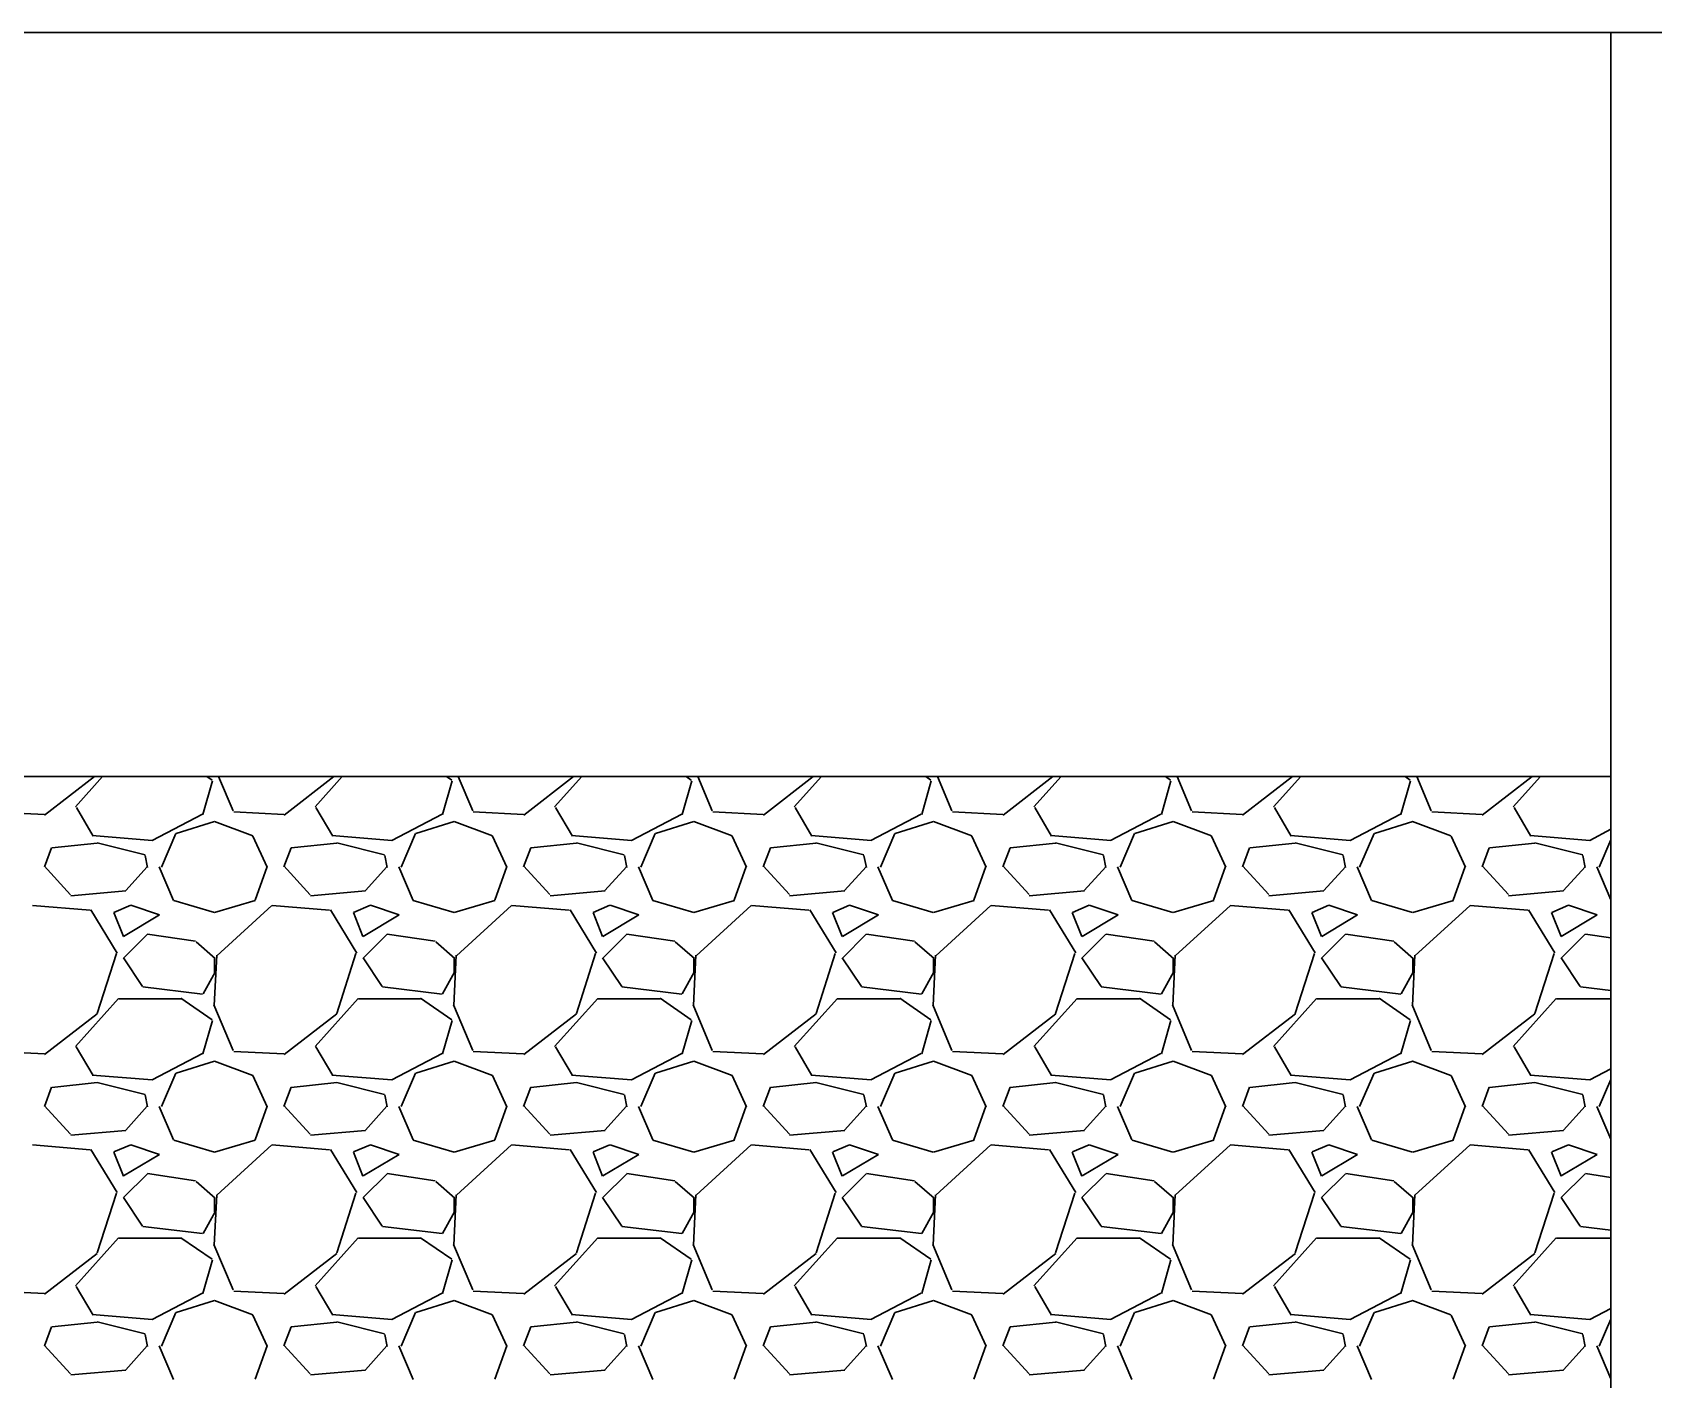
# Model space of a CAD drawing. Header units: metres. Extents: x 515 to 706, y -4 to 163.
# Drawn here: x 587.846 to 588.912, y 84.85 to 85.736 of the extents above; entities that cross this region are included whole.
import ezdxf

# ---------------------------------------------------------------- set-up
doc = ezdxf.new("R2010")
doc.units = ezdxf.units.M
doc.header["$MEASUREMENT"] = 0

msp = doc.modelspace()

# ---------------------------------------------------------------- linework, layer by layer
at = {"lineweight": 30}
for p, q in [((585.8206, 85.73584), (590.54848, 85.73584)), ((588.88411, 85.73584), (588.88411, 82.50656)), ((587.21392, 85.24651), (588.88411, 85.24651)), ((587.85445, 85.22122), (587.88718, 85.24651)), ((587.87475, 85.22663), (587.89264, 85.24651)), ((587.96117, 85.24651), (587.96457, 85.24416)), ((587.96888, 85.24651), (587.97838, 85.22395)), ((588.01197, 85.22122), (588.0447, 85.24651)), ((588.03226, 85.22664), (588.05015, 85.24651)), ((588.11869, 85.24651), (588.12208, 85.24416)), ((588.1264, 85.24651), (588.1359, 85.22395)), ((588.16948, 85.22122), (588.20222, 85.24651)), ((588.18978, 85.22664), (588.20767, 85.24651)), ((588.27621, 85.24651), (588.2796, 85.24417)), ((588.28392, 85.24651), (588.29341, 85.22395)), ((588.327, 85.22122), (588.35974, 85.24651)), ((588.3473, 85.22664), (588.36519, 85.24651)), ((588.43373, 85.24651), (588.43712, 85.24417)), ((588.44143, 85.24651), (588.45093, 85.22395)), ((588.48452, 85.22122), (588.51726, 85.24651)), ((588.50481, 85.22664), (588.5227, 85.24651)), ((588.59124, 85.24651), (588.59463, 85.24417)), ((588.59895, 85.24651), (588.60845, 85.22396)), ((588.64204, 85.22121), (588.67478, 85.24651)), ((588.66233, 85.22664), (588.68022, 85.24651)), ((588.74876, 85.24651), (588.75215, 85.24417)), ((588.75646, 85.24651), (588.76596, 85.22396)), ((588.79955, 85.22121), (588.83229, 85.24651)), ((588.81985, 85.22664), (588.83773, 85.24651)), ((587.96482, 85.2437), (587.95852, 85.22165)), ((588.12233, 85.2437), (588.11603, 85.22165)), ((588.27985, 85.2437), (588.27355, 85.22165)), ((588.43737, 85.2437), (588.43107, 85.22165)), ((588.59489, 85.2437), (588.58858, 85.22165)), ((588.7524, 85.2437), (588.7461, 85.22165)), ((587.82126, 85.22325), (587.85434, 85.22168)), ((587.88637, 85.20737), (587.87535, 85.22628)), ((587.97878, 85.22325), (588.01185, 85.22168)), ((588.04389, 85.20737), (588.03286, 85.22628)), ((588.13629, 85.22325), (588.16937, 85.22168)), ((588.20141, 85.20737), (588.19038, 85.22628)), ((588.29381, 85.22325), (588.32689, 85.22168)), ((588.35893, 85.20737), (588.3479, 85.22628)), ((588.45133, 85.22325), (588.4844, 85.22168)), ((588.51644, 85.20737), (588.50542, 85.22627)), ((588.60884, 85.22325), (588.64192, 85.22168)), ((588.67396, 85.20737), (588.66294, 85.22627)), ((588.76636, 85.22325), (588.79944, 85.22168)), ((588.83148, 85.20737), (588.82045, 85.22627)), ((587.95824, 85.22189), (587.92516, 85.20457)), ((587.94103, 85.20908), (587.96623, 85.21696)), ((587.96618, 85.217), (587.99138, 85.20755)), ((588.11575, 85.22189), (588.08267, 85.20457)), ((588.09854, 85.20908), (588.12375, 85.21696)), ((588.1237, 85.217), (588.1489, 85.20755)), ((588.27327, 85.22189), (588.24019, 85.20457)), ((588.25606, 85.20908), (588.28126, 85.21696)), ((588.28121, 85.217), (588.30642, 85.20755)), ((588.43079, 85.2219), (588.39771, 85.20457)), ((588.41358, 85.20908), (588.43878, 85.21696)), ((588.43873, 85.217), (588.46393, 85.20755)), ((588.5883, 85.2219), (588.55522, 85.20457)), ((588.57109, 85.20908), (588.5963, 85.21696)), ((588.59625, 85.217), (588.62145, 85.20755)), ((588.74582, 85.2219), (588.71274, 85.20457)), ((588.72861, 85.20908), (588.75381, 85.21696)), ((588.75377, 85.217), (588.77897, 85.20755)), ((587.88907, 85.20276), (587.85914, 85.19961)), ((587.92521, 85.20458), (587.88583, 85.20773)), ((587.9205, 85.19503), (587.88899, 85.20291)), ((587.93136, 85.18699), (587.94081, 85.20905)), ((587.99143, 85.20743), (588.00088, 85.18695)), ((588.04659, 85.20276), (588.01666, 85.19961)), ((588.08273, 85.20458), (588.04335, 85.20773)), ((588.07801, 85.19503), (588.04651, 85.20291)), ((588.08888, 85.18699), (588.09833, 85.20905)), ((588.14895, 85.20743), (588.1584, 85.18695)), ((588.2041, 85.20276), (588.17417, 85.19961)), ((588.24025, 85.20458), (588.20087, 85.20773)), ((588.23553, 85.19503), (588.20403, 85.20291)), ((588.2464, 85.18699), (588.25585, 85.20905)), ((588.30647, 85.20743), (588.31592, 85.18695)), ((588.36162, 85.20276), (588.33169, 85.19961)), ((588.39776, 85.20458), (588.35838, 85.20773)), ((588.39305, 85.19503), (588.36154, 85.20291)), ((588.40391, 85.18699), (588.41336, 85.20905)), ((588.46398, 85.20743), (588.47344, 85.18695)), ((588.51914, 85.20276), (588.48921, 85.19961)), ((588.55528, 85.20458), (588.5159, 85.20773)), ((588.55056, 85.19503), (588.51906, 85.20291)), ((588.56143, 85.18699), (588.57088, 85.20905)), ((588.6215, 85.20743), (588.63095, 85.18695)), ((588.67665, 85.20276), (588.64673, 85.19961)), ((588.7128, 85.20458), (588.67342, 85.20773)), ((588.70808, 85.19503), (588.67658, 85.20291)), ((588.71895, 85.18699), (588.7284, 85.20905)), ((588.77902, 85.20743), (588.78847, 85.18695)), ((588.83417, 85.20276), (588.80424, 85.19961)), ((588.87031, 85.20458), (588.83094, 85.20773)), ((588.8656, 85.19503), (588.83409, 85.20291)), ((588.88411, 85.21183), (588.87026, 85.20457)), ((588.87646, 85.18699), (588.88411, 85.20484)), ((587.85432, 85.18716), (587.85905, 85.19976)), ((587.92212, 85.18683), (587.92054, 85.19471)), ((588.01184, 85.18716), (588.01657, 85.19976)), ((588.07964, 85.18683), (588.07806, 85.19471)), ((588.16936, 85.18716), (588.17408, 85.19976)), ((588.23715, 85.18683), (588.23558, 85.19471)), ((588.32687, 85.18716), (588.3316, 85.19976)), ((588.39467, 85.18683), (588.39309, 85.19471)), ((588.48439, 85.18716), (588.48912, 85.19976)), ((588.55219, 85.18683), (588.55061, 85.19471)), ((588.64191, 85.18716), (588.64663, 85.19976)), ((588.7097, 85.18683), (588.70813, 85.1947)), ((588.79942, 85.18716), (588.80415, 85.19976)), ((588.86722, 85.18683), (588.86564, 85.1947)), ((587.87161, 85.16885), (587.85429, 85.18775)), ((587.922, 85.18726), (587.90783, 85.1715)), ((587.92975, 85.18713), (587.9392, 85.16507)), ((587.99283, 85.16524), (588.00071, 85.1873)), ((588.02913, 85.16885), (588.0118, 85.18776)), ((588.07952, 85.18726), (588.06534, 85.17151)), ((588.08726, 85.18713), (588.09671, 85.16507)), ((588.15035, 85.16525), (588.15823, 85.1873)), ((588.18665, 85.16886), (588.16932, 85.18776)), ((588.23704, 85.18726), (588.22286, 85.17151)), ((588.24478, 85.18713), (588.25423, 85.16507)), ((588.30787, 85.16525), (588.31574, 85.1873)), ((588.34416, 85.16886), (588.32684, 85.18776)), ((588.39455, 85.18726), (588.38038, 85.17151)), ((588.40229, 85.18713), (588.41175, 85.16508)), ((588.46538, 85.16525), (588.47326, 85.1873)), ((588.50168, 85.16886), (588.48435, 85.18776)), ((588.55207, 85.18726), (588.53789, 85.17151)), ((588.55981, 85.18713), (588.56926, 85.16508)), ((588.6229, 85.16525), (588.63078, 85.1873)), ((588.6592, 85.16886), (588.64187, 85.18776)), ((588.70959, 85.18726), (588.69541, 85.17151)), ((588.71733, 85.18713), (588.72678, 85.16508)), ((588.78042, 85.16525), (588.78829, 85.1873)), ((588.81671, 85.16886), (588.79939, 85.18776)), ((588.8671, 85.18726), (588.85293, 85.17151)), ((588.87484, 85.18713), (588.88411, 85.16551)), ((587.90792, 85.17129), (587.87169, 85.16814)), ((588.06543, 85.17129), (588.0292, 85.16814)), ((588.22295, 85.17129), (588.18672, 85.16814)), ((588.38047, 85.17129), (588.34424, 85.16814)), ((588.53798, 85.17129), (588.50175, 85.16814)), ((588.6955, 85.17129), (588.65927, 85.16814)), ((588.85302, 85.17129), (588.81679, 85.16814)), ((587.88434, 85.15864), (587.84654, 85.16179)), ((587.90222, 85.1305), (587.88489, 85.15886)), ((587.9111, 85.16191), (587.90008, 85.15719)), ((587.93005, 85.15561), (587.91115, 85.16191)), ((587.93935, 85.16493), (587.96613, 85.15705)), ((587.96621, 85.15711), (587.99299, 85.16498)), ((588.00394, 85.16181), (587.96771, 85.12873)), ((588.04186, 85.15864), (588.00405, 85.16179)), ((588.05974, 85.1305), (588.04241, 85.15886)), ((588.06862, 85.16191), (588.05759, 85.15719)), ((588.08757, 85.15561), (588.06867, 85.16191)), ((588.09686, 85.16493), (588.12364, 85.15705)), ((588.12373, 85.15711), (588.15051, 85.16498)), ((588.16145, 85.16181), (588.12522, 85.12873)), ((588.19938, 85.15864), (588.16157, 85.16179)), ((588.21726, 85.1305), (588.19993, 85.15886)), ((588.22614, 85.16192), (588.21511, 85.15719)), ((588.24509, 85.15561), (588.22618, 85.16191)), ((588.25438, 85.16493), (588.28116, 85.15705)), ((588.28125, 85.15711), (588.30803, 85.16498)), ((588.31897, 85.16181), (588.28274, 85.12873)), ((588.35689, 85.15864), (588.31909, 85.16179)), ((588.37478, 85.13051), (588.35745, 85.15886)), ((588.38365, 85.16192), (588.37263, 85.15719)), ((588.4026, 85.15561), (588.3837, 85.16191)), ((588.4119, 85.16493), (588.43868, 85.15705)), ((588.43876, 85.15711), (588.46554, 85.16498)), ((588.47649, 85.16181), (588.44026, 85.12873)), ((588.51441, 85.15864), (588.47661, 85.16179)), ((588.53229, 85.13051), (588.51497, 85.15886)), ((588.54117, 85.16192), (588.53014, 85.15719)), ((588.56012, 85.15561), (588.54122, 85.16191)), ((588.56942, 85.16493), (588.59619, 85.15705)), ((588.59628, 85.15711), (588.62306, 85.16498)), ((588.634, 85.16181), (588.59777, 85.12873)), ((588.67193, 85.15864), (588.63412, 85.16179)), ((588.68981, 85.13051), (588.67249, 85.15886)), ((588.69869, 85.16192), (588.68766, 85.15719)), ((588.71764, 85.15561), (588.69873, 85.16191)), ((588.72693, 85.16493), (588.75371, 85.15705)), ((588.7538, 85.15711), (588.78058, 85.16498)), ((588.79152, 85.16181), (588.75529, 85.12873)), ((588.82944, 85.15864), (588.79164, 85.16179)), ((588.84733, 85.13051), (588.83, 85.15886)), ((588.8562, 85.16192), (588.84518, 85.15719)), ((588.87515, 85.15561), (588.85625, 85.16191)), ((587.89995, 85.15712), (587.90625, 85.14137)), ((587.90642, 85.1414), (587.93005, 85.15558)), ((588.05746, 85.15712), (588.06376, 85.14137)), ((588.06394, 85.1414), (588.08757, 85.15558)), ((588.21498, 85.15712), (588.22128, 85.14137)), ((588.22146, 85.1414), (588.24508, 85.15558)), ((588.3725, 85.15712), (588.3788, 85.14137)), ((588.37897, 85.1414), (588.4026, 85.15558)), ((588.53001, 85.15712), (588.53631, 85.14137)), ((588.53649, 85.1414), (588.56012, 85.15558)), ((588.68753, 85.15712), (588.69383, 85.14137)), ((588.69401, 85.1414), (588.71763, 85.15558)), ((588.84505, 85.15712), (588.85135, 85.14137)), ((588.85152, 85.1414), (588.87515, 85.15558)), ((587.92209, 85.14291), (587.90634, 85.12716)), ((587.95373, 85.13825), (587.92223, 85.14298)), ((587.96666, 85.12678), (587.95406, 85.1378)), ((588.07961, 85.14291), (588.06386, 85.12716)), ((588.11125, 85.13825), (588.07975, 85.14298)), ((588.12418, 85.12678), (588.11158, 85.1378)), ((588.23713, 85.14291), (588.22138, 85.12716)), ((588.26877, 85.13825), (588.23726, 85.14298)), ((588.2817, 85.12678), (588.26909, 85.1378)), ((588.39464, 85.14291), (588.37889, 85.12716)), ((588.42628, 85.13825), (588.39478, 85.14298)), ((588.43921, 85.12678), (588.42661, 85.1378)), ((588.55216, 85.14291), (588.53641, 85.12716)), ((588.5838, 85.13825), (588.5523, 85.14298)), ((588.59673, 85.12677), (588.58413, 85.1378)), ((588.70968, 85.14291), (588.69393, 85.12716)), ((588.74132, 85.13825), (588.70982, 85.14298)), ((588.75425, 85.12677), (588.74165, 85.1378)), ((588.86719, 85.14291), (588.85144, 85.12716)), ((588.88411, 85.14046), (588.86733, 85.14298)), ((587.88904, 85.09078), (587.90165, 85.13015)), ((587.9063, 85.12729), (587.9189, 85.10839)), ((587.96761, 85.12897), (587.96604, 85.09589)), ((587.96622, 85.11775), (587.96622, 85.1272)), ((588.04656, 85.09077), (588.05916, 85.13015)), ((588.06381, 85.12729), (588.07641, 85.10839)), ((588.12513, 85.12897), (588.12355, 85.09589)), ((588.12374, 85.11775), (588.12374, 85.1272)), ((588.20408, 85.09077), (588.21668, 85.13015)), ((588.22133, 85.12729), (588.23393, 85.10839)), ((588.28265, 85.12897), (588.28107, 85.09589)), ((588.28126, 85.11775), (588.28126, 85.1272)), ((588.36159, 85.09077), (588.3742, 85.13015)), ((588.37885, 85.12729), (588.39145, 85.10839)), ((588.44016, 85.12897), (588.43859, 85.09589)), ((588.43877, 85.11775), (588.43877, 85.1272)), ((588.51911, 85.09077), (588.53171, 85.13015)), ((588.53636, 85.12729), (588.54896, 85.10839)), ((588.59768, 85.12897), (588.5961, 85.09589)), ((588.59629, 85.11775), (588.59629, 85.1272)), ((588.67663, 85.09077), (588.68923, 85.13015)), ((588.69388, 85.12729), (588.70648, 85.10839)), ((588.75519, 85.12897), (588.75362, 85.09589)), ((588.75381, 85.11775), (588.75381, 85.1272)), ((588.83415, 85.09077), (588.84675, 85.13015)), ((588.8514, 85.12729), (588.864, 85.10839)), ((587.95863, 85.10367), (587.96651, 85.11785)), ((588.11615, 85.10367), (588.12402, 85.11785)), ((588.27367, 85.10367), (588.28154, 85.11785)), ((588.43118, 85.10367), (588.43906, 85.11785)), ((588.5887, 85.10367), (588.59658, 85.11785)), ((588.74622, 85.10367), (588.7541, 85.11785)), ((587.91899, 85.10823), (587.95837, 85.1035)), ((588.07651, 85.10823), (588.11589, 85.1035)), ((588.23403, 85.10823), (588.27341, 85.1035)), ((588.39154, 85.10823), (588.43092, 85.1035)), ((588.54906, 85.10823), (588.58844, 85.1035)), ((588.70658, 85.10823), (588.74596, 85.1035)), ((588.8641, 85.10823), (588.88411, 85.10583)), ((587.87475, 85.06912), (587.9031, 85.10062)), ((587.90322, 85.10042), (587.94417, 85.10042)), ((587.94409, 85.10082), (587.96457, 85.08665)), ((587.96578, 85.09636), (587.97838, 85.06643)), ((588.03226, 85.06912), (588.06062, 85.10062)), ((588.06073, 85.10042), (588.10169, 85.10042)), ((588.10161, 85.10082), (588.12208, 85.08665)), ((588.1233, 85.09636), (588.1359, 85.06643)), ((588.18978, 85.06912), (588.21813, 85.10062)), ((588.21825, 85.10042), (588.2592, 85.10042)), ((588.25912, 85.10082), (588.2796, 85.08665)), ((588.28081, 85.09636), (588.29341, 85.06644)), ((588.3473, 85.06912), (588.37565, 85.10062)), ((588.37577, 85.10042), (588.41672, 85.10042)), ((588.41664, 85.10082), (588.43712, 85.08665)), ((588.43833, 85.09636), (588.45093, 85.06644)), ((588.50481, 85.06912), (588.53317, 85.10062)), ((588.53328, 85.10042), (588.57424, 85.10042)), ((588.57416, 85.10082), (588.59463, 85.08665)), ((588.59585, 85.09637), (588.60845, 85.06644)), ((588.66233, 85.06912), (588.69068, 85.10062)), ((588.6908, 85.10042), (588.73175, 85.10042)), ((588.73167, 85.10083), (588.75215, 85.08665)), ((588.75336, 85.09637), (588.76596, 85.06644)), ((588.81985, 85.06912), (588.8482, 85.10063)), ((588.84832, 85.10042), (588.88411, 85.10042)), ((587.85445, 85.0637), (587.8891, 85.09048)), ((587.96482, 85.08618), (587.95852, 85.06413)), ((588.01197, 85.0637), (588.04662, 85.09048)), ((588.12233, 85.08618), (588.11603, 85.06413)), ((588.16948, 85.0637), (588.20414, 85.09048)), ((588.27985, 85.08618), (588.27355, 85.06413)), ((588.327, 85.0637), (588.36166, 85.09048)), ((588.43737, 85.08618), (588.43107, 85.06413)), ((588.48452, 85.0637), (588.51917, 85.09048)), ((588.59489, 85.08618), (588.58858, 85.06413)), ((588.64204, 85.0637), (588.67669, 85.09047)), ((588.7524, 85.08618), (588.7461, 85.06413)), ((588.79955, 85.06369), (588.83421, 85.09047)), ((587.82126, 85.06573), (587.85434, 85.06416)), ((587.88637, 85.04986), (587.87534, 85.06876)), ((587.95824, 85.06438), (587.92516, 85.04705)), ((587.97878, 85.06573), (588.01185, 85.06416)), ((588.04389, 85.04986), (588.03286, 85.06876)), ((588.11575, 85.06438), (588.08267, 85.04705)), ((588.13629, 85.06573), (588.16937, 85.06416)), ((588.20141, 85.04986), (588.19038, 85.06876)), ((588.27327, 85.06438), (588.24019, 85.04705)), ((588.29381, 85.06573), (588.32689, 85.06416)), ((588.35892, 85.04986), (588.3479, 85.06876)), ((588.43078, 85.06438), (588.39771, 85.04705)), ((588.45133, 85.06573), (588.4844, 85.06416)), ((588.51644, 85.04986), (588.50542, 85.06876)), ((588.5883, 85.06438), (588.55522, 85.04705)), ((588.60884, 85.06573), (588.64192, 85.06416)), ((588.67396, 85.04986), (588.66293, 85.06876)), ((588.74582, 85.06438), (588.71274, 85.04705)), ((588.76636, 85.06573), (588.79944, 85.06416)), ((588.83148, 85.04986), (588.82045, 85.06876)), ((587.94103, 85.05156), (587.96623, 85.05944)), ((587.96618, 85.05948), (587.99138, 85.05003)), ((588.09854, 85.05156), (588.12375, 85.05944)), ((588.1237, 85.05948), (588.1489, 85.05003)), ((588.25606, 85.05156), (588.28126, 85.05944)), ((588.28122, 85.05948), (588.30642, 85.05003)), ((588.41358, 85.05156), (588.43878, 85.05944)), ((588.43873, 85.05948), (588.46393, 85.05003)), ((588.57109, 85.05156), (588.5963, 85.05944)), ((588.59625, 85.05948), (588.62145, 85.05003)), ((588.72861, 85.05156), (588.75381, 85.05944)), ((588.75377, 85.05948), (588.77897, 85.05003)), ((588.88411, 85.05431), (588.87026, 85.04705)), ((587.85432, 85.02964), (587.85905, 85.04224)), ((587.88907, 85.04524), (587.85914, 85.04209)), ((587.92521, 85.04706), (587.88583, 85.05021)), ((587.9205, 85.03751), (587.88899, 85.04539)), ((587.93136, 85.02948), (587.94081, 85.05153)), ((587.99143, 85.04991), (588.00088, 85.02943)), ((588.01184, 85.02964), (588.01657, 85.04224)), ((588.04659, 85.04524), (588.01666, 85.04209)), ((588.08273, 85.04706), (588.04335, 85.05021)), ((588.07801, 85.03751), (588.04651, 85.04539)), ((588.08888, 85.02948), (588.09833, 85.05153)), ((588.14895, 85.04991), (588.1584, 85.02943)), ((588.16936, 85.02964), (588.17408, 85.04224)), ((588.2041, 85.04524), (588.17417, 85.04209)), ((588.24025, 85.04706), (588.20087, 85.05021)), ((588.23553, 85.03751), (588.20403, 85.04539)), ((588.2464, 85.02948), (588.25585, 85.05153)), ((588.30647, 85.04991), (588.31592, 85.02943)), ((588.32687, 85.02964), (588.3316, 85.04224)), ((588.36162, 85.04524), (588.33169, 85.04209)), ((588.39776, 85.04706), (588.35838, 85.05021)), ((588.39305, 85.03751), (588.36154, 85.04539)), ((588.40391, 85.02948), (588.41336, 85.05153)), ((588.46398, 85.04991), (588.47344, 85.02943)), ((588.48439, 85.02964), (588.48912, 85.04224)), ((588.51914, 85.04524), (588.48921, 85.04209)), ((588.55528, 85.04706), (588.5159, 85.05021)), ((588.55056, 85.03751), (588.51906, 85.04539)), ((588.56143, 85.02948), (588.57088, 85.05153)), ((588.6215, 85.04991), (588.63095, 85.02943)), ((588.64191, 85.02964), (588.64663, 85.04224)), ((588.67665, 85.04524), (588.64672, 85.04209)), ((588.7128, 85.04706), (588.67342, 85.05021)), ((588.70808, 85.03751), (588.67658, 85.04539)), ((588.71895, 85.02948), (588.7284, 85.05153)), ((588.77902, 85.04991), (588.78847, 85.02943)), ((588.79942, 85.02964), (588.80415, 85.04224)), ((588.83417, 85.04524), (588.80424, 85.04209)), ((588.87031, 85.04706), (588.83094, 85.05021)), ((588.8656, 85.03751), (588.83409, 85.04539)), ((588.87646, 85.02948), (588.88411, 85.04732)), ((587.92212, 85.02931), (587.92054, 85.03719)), ((588.07964, 85.02931), (588.07806, 85.03719)), ((588.23715, 85.02931), (588.23558, 85.03719)), ((588.39467, 85.02931), (588.39309, 85.03719)), ((588.55219, 85.02931), (588.55061, 85.03719)), ((588.7097, 85.02931), (588.70813, 85.03719)), ((588.86722, 85.02931), (588.86564, 85.03719)), ((587.87161, 85.01133), (587.85429, 85.03024)), ((587.922, 85.02974), (587.90783, 85.01399)), ((587.92975, 85.02961), (587.9392, 85.00756)), ((587.99283, 85.00773), (588.00071, 85.02978)), ((588.02913, 85.01134), (588.0118, 85.03024)), ((588.07952, 85.02974), (588.06534, 85.01399)), ((588.08726, 85.02961), (588.09671, 85.00756)), ((588.15035, 85.00773), (588.15823, 85.02978)), ((588.18665, 85.01134), (588.16932, 85.03024)), ((588.23704, 85.02974), (588.22286, 85.01399)), ((588.24478, 85.02961), (588.25423, 85.00756)), ((588.30787, 85.00773), (588.31574, 85.02978)), ((588.34416, 85.01134), (588.32684, 85.03024)), ((588.39455, 85.02974), (588.38038, 85.01399)), ((588.40229, 85.02961), (588.41175, 85.00756)), ((588.46538, 85.00773), (588.47326, 85.02978)), ((588.50168, 85.01134), (588.48435, 85.03024)), ((588.55207, 85.02974), (588.53789, 85.01399)), ((588.55981, 85.02961), (588.56926, 85.00756)), ((588.6229, 85.00773), (588.63078, 85.02978)), ((588.6592, 85.01134), (588.64187, 85.03024)), ((588.70959, 85.02974), (588.69541, 85.01399)), ((588.71733, 85.02961), (588.72678, 85.00756)), ((588.78042, 85.00773), (588.78829, 85.02978)), ((588.81671, 85.01134), (588.79939, 85.03025)), ((588.8671, 85.02974), (588.85293, 85.01399)), ((588.87484, 85.02961), (588.88411, 85.00799)), ((587.90792, 85.01377), (587.87169, 85.01062)), ((588.06543, 85.01377), (588.0292, 85.01062)), ((588.22295, 85.01377), (588.18672, 85.01062)), ((588.38047, 85.01377), (588.34424, 85.01062)), ((588.53798, 85.01377), (588.50176, 85.01062)), ((588.6955, 85.01377), (588.65927, 85.01062)), ((588.85302, 85.01377), (588.81679, 85.01062)), ((587.88434, 85.00113), (587.84654, 85.00428)), ((587.90222, 84.97299), (587.88489, 85.00134)), ((587.89995, 84.9996), (587.90625, 84.98385)), ((587.9111, 85.0044), (587.90008, 84.99967)), ((587.93005, 84.99809), (587.91115, 85.00439)), ((587.93935, 85.00741), (587.96613, 84.99954)), ((587.96621, 84.99959), (587.99299, 85.00747)), ((588.00394, 85.0043), (587.96771, 84.97122)), ((588.04186, 85.00113), (588.00405, 85.00428)), ((588.05974, 84.97299), (588.04241, 85.00134)), ((588.05746, 84.9996), (588.06376, 84.98385)), ((588.06862, 85.0044), (588.05759, 84.99967)), ((588.08757, 84.99809), (588.06867, 85.00439)), ((588.09687, 85.00741), (588.12364, 84.99954)), ((588.12373, 84.99959), (588.15051, 85.00747)), ((588.16145, 85.0043), (588.12522, 84.97122)), ((588.19938, 85.00113), (588.16157, 85.00428)), ((588.21726, 84.97299), (588.19993, 85.00134)), ((588.21498, 84.9996), (588.22128, 84.98385)), ((588.22614, 85.0044), (588.21511, 84.99967)), ((588.24509, 84.99809), (588.22618, 85.00439)), ((588.25438, 85.00741), (588.28116, 84.99954)), ((588.28125, 84.99959), (588.30802, 85.00747)), ((588.31897, 85.0043), (588.28274, 84.97122)), ((588.35689, 85.00113), (588.31909, 85.00428)), ((588.37478, 84.97299), (588.35745, 85.00134)), ((588.3725, 84.9996), (588.3788, 84.98385)), ((588.38365, 85.0044), (588.37263, 84.99967)), ((588.4026, 84.99809), (588.3837, 85.00439)), ((588.4119, 85.00741), (588.43868, 84.99954)), ((588.43876, 84.99959), (588.46554, 85.00747)), ((588.47649, 85.0043), (588.44026, 84.97122)), ((588.51441, 85.00113), (588.47661, 85.00428)), ((588.53229, 84.97299), (588.51497, 85.00134)), ((588.53001, 84.9996), (588.53631, 84.98385)), ((588.54117, 85.0044), (588.53014, 84.99967)), ((588.56012, 84.99809), (588.54122, 85.00439)), ((588.56942, 85.00741), (588.59619, 84.99954)), ((588.59628, 84.99959), (588.62306, 85.00747)), ((588.634, 85.00429), (588.59777, 84.97122)), ((588.67193, 85.00113), (588.63412, 85.00428)), ((588.68981, 84.97299), (588.67248, 85.00134)), ((588.68753, 84.9996), (588.69383, 84.98385)), ((588.69869, 85.0044), (588.68766, 84.99967)), ((588.71764, 84.99809), (588.69873, 85.00439)), ((588.72693, 85.00741), (588.75371, 84.99954)), ((588.7538, 84.99959), (588.78057, 85.00747)), ((588.79152, 85.00429), (588.75529, 84.97122)), ((588.82944, 85.00113), (588.79164, 85.00428)), ((588.84733, 84.97299), (588.83, 85.00134)), ((588.84505, 84.9996), (588.85135, 84.98385)), ((588.8562, 85.0044), (588.84518, 84.99967)), ((588.87515, 84.99809), (588.85625, 85.00439)), ((587.90642, 84.98388), (587.93005, 84.99806)), ((588.06394, 84.98388), (588.08757, 84.99806)), ((588.22146, 84.98388), (588.24508, 84.99806)), ((588.37897, 84.98388), (588.4026, 84.99806)), ((588.53649, 84.98388), (588.56012, 84.99806)), ((588.69401, 84.98388), (588.71763, 84.99806)), ((588.85152, 84.98388), (588.87515, 84.99806)), ((587.92209, 84.98539), (587.90634, 84.96964)), ((587.95373, 84.98073), (587.92223, 84.98546)), ((587.96666, 84.96926), (587.95406, 84.98029)), ((588.07961, 84.98539), (588.06386, 84.96964)), ((588.11125, 84.98073), (588.07975, 84.98546)), ((588.12418, 84.96926), (588.11158, 84.98029)), ((588.23713, 84.98539), (588.22138, 84.96964)), ((588.26877, 84.98073), (588.23726, 84.98546)), ((588.28169, 84.96926), (588.26909, 84.98029)), ((588.39464, 84.98539), (588.37889, 84.96964)), ((588.42628, 84.98073), (588.39478, 84.98546)), ((588.43921, 84.96926), (588.42661, 84.98029)), ((588.55216, 84.98539), (588.53641, 84.96964)), ((588.5838, 84.98073), (588.5523, 84.98546)), ((588.59673, 84.96926), (588.58413, 84.98028)), ((588.70968, 84.98539), (588.69393, 84.96964)), ((588.74132, 84.98073), (588.70981, 84.98546)), ((588.75425, 84.96926), (588.74165, 84.98028)), ((588.86719, 84.98539), (588.85144, 84.96964)), ((588.88411, 84.98294), (588.86733, 84.98546)), ((587.88904, 84.93326), (587.90165, 84.97264)), ((587.9063, 84.96977), (587.9189, 84.95087)), ((587.96761, 84.97145), (587.96604, 84.93837)), ((587.96622, 84.96023), (587.96622, 84.96968)), ((588.04656, 84.93326), (588.05916, 84.97264)), ((588.06381, 84.96977), (588.07641, 84.95087)), ((588.12513, 84.97145), (588.12355, 84.93837)), ((588.12374, 84.96023), (588.12374, 84.96968)), ((588.20408, 84.93326), (588.21668, 84.97264)), ((588.22133, 84.96977), (588.23393, 84.95087)), ((588.28265, 84.97145), (588.28107, 84.93837)), ((588.28126, 84.96023), (588.28126, 84.96968)), ((588.36159, 84.93326), (588.3742, 84.97264)), ((588.37885, 84.96977), (588.39145, 84.95087)), ((588.44016, 84.97145), (588.43859, 84.93837)), ((588.43877, 84.96023), (588.43877, 84.96968)), ((588.51911, 84.93326), (588.53171, 84.97264)), ((588.53636, 84.96977), (588.54897, 84.95087)), ((588.59768, 84.97145), (588.5961, 84.93838)), ((588.59629, 84.96023), (588.59629, 84.96968)), ((588.67663, 84.93326), (588.68923, 84.97263)), ((588.69388, 84.96978), (588.70648, 84.95087)), ((588.75519, 84.97145), (588.75362, 84.93838)), ((588.75381, 84.96023), (588.75381, 84.96968)), ((588.83415, 84.93326), (588.84675, 84.97263)), ((588.8514, 84.96978), (588.864, 84.95087)), ((587.95863, 84.94615), (587.96651, 84.96033)), ((588.11615, 84.94615), (588.12403, 84.96033)), ((588.27367, 84.94616), (588.28154, 84.96033)), ((588.43118, 84.94616), (588.43906, 84.96033)), ((588.5887, 84.94616), (588.59658, 84.96033)), ((588.74622, 84.94616), (588.7541, 84.96033)), ((587.91899, 84.95071), (587.95837, 84.94599)), ((588.07651, 84.95071), (588.11589, 84.94599)), ((588.23403, 84.95071), (588.27341, 84.94599)), ((588.39154, 84.95071), (588.43092, 84.94599)), ((588.54906, 84.95071), (588.58844, 84.94599)), ((588.70658, 84.95071), (588.74596, 84.94599)), ((588.86409, 84.95071), (588.88411, 84.94831)), ((587.87475, 84.9116), (587.9031, 84.94311)), ((587.90322, 84.9429), (587.94417, 84.9429)), ((587.94409, 84.9433), (587.96457, 84.92913)), ((587.96578, 84.93884), (587.97838, 84.90891)), ((588.03226, 84.9116), (588.06062, 84.94311)), ((588.06073, 84.9429), (588.10169, 84.9429)), ((588.10161, 84.9433), (588.12208, 84.92913)), ((588.1233, 84.93884), (588.1359, 84.90892)), ((588.18978, 84.9116), (588.21813, 84.94311)), ((588.21825, 84.9429), (588.2592, 84.9429)), ((588.25912, 84.94331), (588.2796, 84.92913)), ((588.28081, 84.93885), (588.29342, 84.90892)), ((588.3473, 84.9116), (588.37565, 84.94311)), ((588.37577, 84.9429), (588.41672, 84.9429)), ((588.41664, 84.94331), (588.43712, 84.92913)), ((588.43833, 84.93885), (588.45093, 84.90892)), ((588.50481, 84.9116), (588.53317, 84.94311)), ((588.53328, 84.9429), (588.57424, 84.9429)), ((588.57416, 84.94331), (588.59463, 84.92913)), ((588.59585, 84.93885), (588.60845, 84.90892)), ((588.66233, 84.91161), (588.69068, 84.94311)), ((588.6908, 84.9429), (588.73175, 84.9429)), ((588.73167, 84.94331), (588.75215, 84.92913)), ((588.75336, 84.93885), (588.76596, 84.90892)), ((588.81985, 84.91161), (588.8482, 84.94311)), ((588.84832, 84.9429), (588.88411, 84.9429)), ((587.85445, 84.90618), (587.8891, 84.93296)), ((587.96482, 84.92867), (587.95852, 84.90662)), ((588.01197, 84.90618), (588.04662, 84.93296)), ((588.12233, 84.92867), (588.11603, 84.90662)), ((588.16949, 84.90618), (588.20414, 84.93296)), ((588.27985, 84.92867), (588.27355, 84.90662)), ((588.327, 84.90618), (588.36166, 84.93296)), ((588.43737, 84.92867), (588.43107, 84.90662)), ((588.48452, 84.90618), (588.51917, 84.93296)), ((588.59489, 84.92867), (588.58859, 84.90661)), ((588.64204, 84.90618), (588.67669, 84.93295)), ((588.7524, 84.92867), (588.7461, 84.90661)), ((588.79955, 84.90617), (588.83421, 84.93295)), ((587.82126, 84.90822), (587.85434, 84.90664)), ((587.88637, 84.89234), (587.87534, 84.91124)), ((587.95823, 84.90686), (587.92516, 84.88953)), ((587.97878, 84.90822), (588.01185, 84.90664)), ((588.04389, 84.89234), (588.03286, 84.91124)), ((588.11575, 84.90686), (588.08267, 84.88954)), ((588.13629, 84.90822), (588.16937, 84.90664)), ((588.20141, 84.89234), (588.19038, 84.91124)), ((588.27327, 84.90686), (588.24019, 84.88954)), ((588.29381, 84.90822), (588.32689, 84.90664)), ((588.35892, 84.89234), (588.3479, 84.91124)), ((588.43078, 84.90686), (588.39771, 84.88954)), ((588.45133, 84.90822), (588.48441, 84.90664)), ((588.51644, 84.89234), (588.50542, 84.91124)), ((588.5883, 84.90686), (588.55522, 84.88954)), ((588.60884, 84.90822), (588.64192, 84.90664)), ((588.67396, 84.89234), (588.66293, 84.91124)), ((588.74582, 84.90687), (588.71274, 84.88954)), ((588.76636, 84.90822), (588.79944, 84.90664)), ((588.83148, 84.89234), (588.82045, 84.91124)), ((587.92521, 84.88954), (587.88583, 84.89269)), ((587.93136, 84.87196), (587.94081, 84.89401)), ((587.94103, 84.89405), (587.96623, 84.90192)), ((587.96618, 84.90197), (587.99138, 84.89251)), ((587.99143, 84.89239), (588.00088, 84.87192)), ((588.08273, 84.88954), (588.04335, 84.89269)), ((588.08888, 84.87196), (588.09833, 84.89401)), ((588.09854, 84.89405), (588.12375, 84.90192)), ((588.1237, 84.90197), (588.1489, 84.89251)), ((588.14895, 84.89239), (588.1584, 84.87192)), ((588.24025, 84.88954), (588.20087, 84.89269)), ((588.2464, 84.87196), (588.25585, 84.89401)), ((588.25606, 84.89405), (588.28126, 84.90192)), ((588.28122, 84.90197), (588.30642, 84.89251)), ((588.30647, 84.89239), (588.31592, 84.87192)), ((588.39776, 84.88954), (588.35839, 84.89269)), ((588.40391, 84.87196), (588.41336, 84.89401)), ((588.41358, 84.89405), (588.43878, 84.90192)), ((588.43873, 84.90197), (588.46394, 84.89251)), ((588.46398, 84.89239), (588.47344, 84.87192)), ((588.55528, 84.88954), (588.5159, 84.89269)), ((588.56143, 84.87196), (588.57088, 84.89401)), ((588.57109, 84.89405), (588.5963, 84.90192)), ((588.59625, 84.90197), (588.62145, 84.89251)), ((588.6215, 84.89239), (588.63095, 84.87192)), ((588.7128, 84.88954), (588.67342, 84.89269)), ((588.71894, 84.87196), (588.7284, 84.89401)), ((588.72861, 84.89405), (588.75381, 84.90192)), ((588.75377, 84.90197), (588.77897, 84.89251)), ((588.77902, 84.89239), (588.78847, 84.87192)), ((588.87032, 84.88954), (588.83094, 84.89269)), ((588.88411, 84.8968), (588.87025, 84.88954)), ((587.85432, 84.87212), (587.85905, 84.88473)), ((587.88907, 84.88773), (587.85914, 84.88458)), ((587.9205, 84.88), (587.88899, 84.88787)), ((588.01184, 84.87212), (588.01657, 84.88473)), ((588.04658, 84.88773), (588.01666, 84.88458)), ((588.07801, 84.88), (588.04651, 84.88787)), ((588.16936, 84.87212), (588.17408, 84.88473)), ((588.2041, 84.88773), (588.17417, 84.88458)), ((588.23553, 84.88), (588.20403, 84.88787)), ((588.32687, 84.87212), (588.3316, 84.88473)), ((588.36162, 84.88773), (588.33169, 84.88458)), ((588.39305, 84.88), (588.36154, 84.88787)), ((588.48439, 84.87212), (588.48912, 84.88473)), ((588.51914, 84.88773), (588.48921, 84.88458)), ((588.55056, 84.88), (588.51906, 84.88787)), ((588.64191, 84.87213), (588.64663, 84.88473)), ((588.67665, 84.88773), (588.64672, 84.88458)), ((588.70808, 84.88), (588.67658, 84.88787)), ((588.79942, 84.87213), (588.80415, 84.88473)), ((588.83417, 84.88773), (588.80424, 84.88458)), ((588.8656, 84.88), (588.8341, 84.88787)), ((588.87646, 84.87196), (588.88411, 84.8898)), ((587.87161, 84.85382), (587.85429, 84.87272)), ((587.922, 84.87222), (587.90783, 84.85647)), ((587.92212, 84.8718), (587.92054, 84.87967)), ((587.92975, 84.87209), (587.9392, 84.85004)), ((587.99283, 84.85021), (588.00071, 84.87226)), ((588.02913, 84.85382), (588.0118, 84.87272)), ((588.07952, 84.87222), (588.06534, 84.85647)), ((588.07964, 84.8718), (588.07806, 84.87967)), ((588.08726, 84.87209), (588.09671, 84.85004)), ((588.15035, 84.85021), (588.15823, 84.87226)), ((588.18665, 84.85382), (588.16932, 84.87272)), ((588.23704, 84.87222), (588.22286, 84.85647)), ((588.23715, 84.8718), (588.23558, 84.87967)), ((588.24478, 84.87209), (588.25423, 84.85004)), ((588.30787, 84.85021), (588.31574, 84.87227)), ((588.34416, 84.85382), (588.32684, 84.87272)), ((588.39455, 84.87223), (588.38038, 84.85647)), ((588.39467, 84.8718), (588.39309, 84.87967)), ((588.40229, 84.87209), (588.41175, 84.85004)), ((588.46538, 84.85021), (588.47326, 84.87227)), ((588.50168, 84.85382), (588.48435, 84.87272)), ((588.55207, 84.87223), (588.53789, 84.85647)), ((588.55219, 84.8718), (588.55061, 84.87967)), ((588.55981, 84.87209), (588.56926, 84.85004)), ((588.6229, 84.85021), (588.63078, 84.87227)), ((588.6592, 84.85382), (588.64187, 84.87273)), ((588.70958, 84.87223), (588.69541, 84.85647)), ((588.7097, 84.8718), (588.70813, 84.87967)), ((588.71733, 84.87209), (588.72678, 84.85004)), ((588.78042, 84.85021), (588.78829, 84.87227)), ((588.81671, 84.85382), (588.79939, 84.87273)), ((588.8671, 84.87223), (588.85292, 84.85648)), ((588.86722, 84.87179), (588.86564, 84.87967)), ((588.87484, 84.87209), (588.88411, 84.85048)), ((587.90792, 84.85625), (587.87169, 84.8531)), ((588.06543, 84.85625), (588.02921, 84.8531)), ((588.22295, 84.85625), (588.18672, 84.8531)), ((588.38047, 84.85625), (588.34424, 84.8531)), ((588.53799, 84.85625), (588.50176, 84.8531)), ((588.6955, 84.85625), (588.65927, 84.8531)), ((588.85302, 84.85625), (588.81679, 84.8531))]:
    msp.add_line(p, q, dxfattribs=at)

doc.saveas('drawing.dxf')
